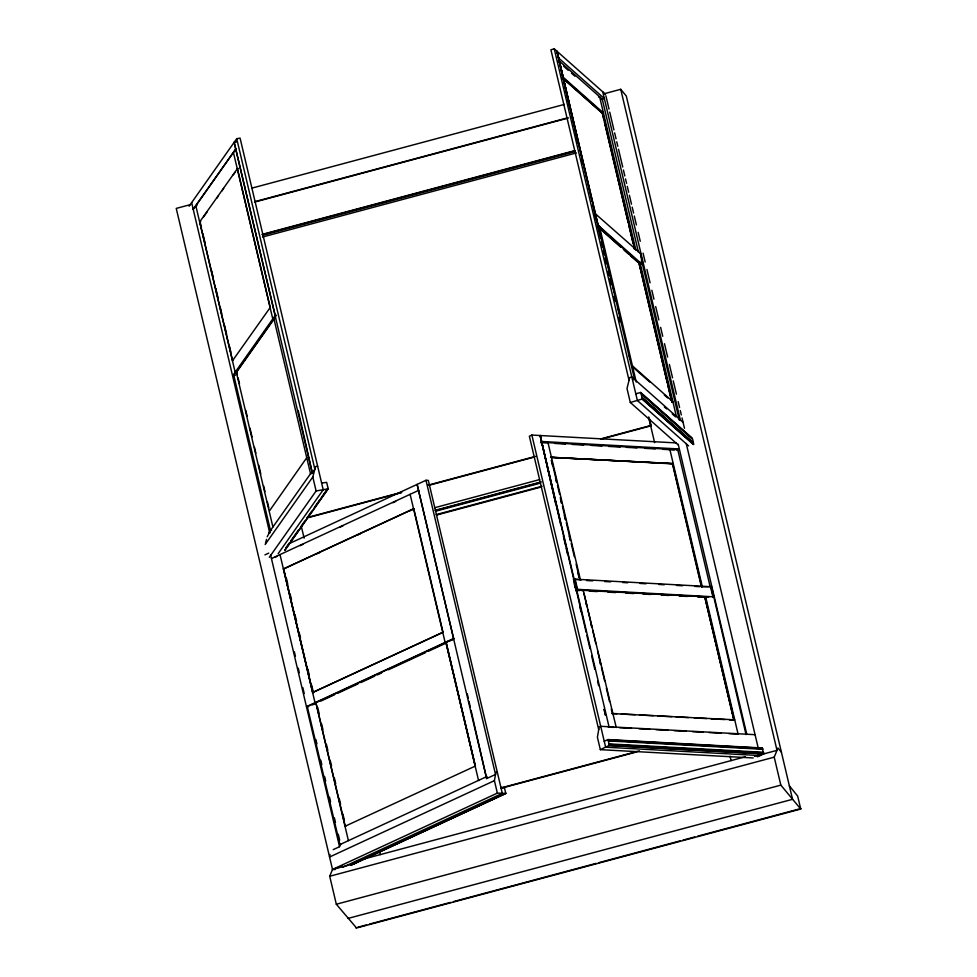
<?xml version="1.0" encoding="UTF-8"?>
<svg xmlns="http://www.w3.org/2000/svg" width="977" height="977" viewBox="0 0 977 977"><rect width="100%" height="100%" fill="white"/><g stroke="black" fill="none" stroke-linecap="round" stroke-linejoin="round"><path stroke-width="1.47" d="M500.896 787.389L504.425 787.694L505.781 793.458L351.854 864.828M755.062 734.68L600.708 726.302L599.145 727.022L597.411 737.244L600.342 749.652L609.355 745.353L607.999 739.613L604.238 741.225M757.358 756.809L763.635 753.902L762.219 747.93M356.263 927.661L336.32 904.238L329.713 876.259L332.51 869.457L176.239 208.406L190.32 204.633M356.055 928.126L800.737 809.041L797.672 796.096L789.367 785.862M683.082 422.382L631.826 376.951L629.738 377.537L627.002 388.504L630.312 402.487L642.341 398.97L640.814 392.498L635.795 393.768M284.869 550.234L328.187 488.842L326.648 482.369L321.616 483.065M330.006 854.521L329.567 857.012L494.411 780.66L495.901 772.343L497.366 772.428M333.206 849.624L339.556 846.693L339.935 844.58L307.328 706.664L454.415 638.531M265.5 543.224L266.526 539.353M267.209 536.764L270.47 530.499L233.833 375.522L276.357 315.266L275.233 315.449L232.709 375.705L235.335 375.278M265.158 544.519L312.811 476.984L315.559 466.591L317.647 466.249M711.39 586.737L575.123 579.19C572.107 577.407 575.258 590.853 577.529 589.339L713.808 596.825L711.403 586.676L746.025 734.57L746.758 734.228L678.197 444.193M640.717 255.131L643.086 265.133L597.35 224.6M357.399 860.737L356.446 863.045L332.51 869.457L334.989 869.591M800.737 809.041L780.831 785.129L774.211 757.151L777.961 748.04L781.417 752.217M269.163 533.002L270.47 530.499L271.594 530.316M189.074 206.245L236.727 138.697L240.086 138.148L323.216 489.795L278.164 553.641M203.558 216.955L207.051 211.997M216.674 198.355L218.421 195.876M221.926 190.918L223.672 188.439M233.295 174.798L235.042 172.318M232.465 360.806L270.226 307.474L237.411 168.642L199.638 221.974L200.761 221.791M196.951 205.646L195.827 205.829L235.164 372.237L236.69 371.981L274.305 318.673M306.863 457.541L269.518 510.812M268.76 532.917L312.164 471.39M236.397 141.97L234.162 142.337L312.286 472.868L314.863 469.229L236.727 138.697M269.322 557.281L316.108 490.967L328.187 488.842M285.711 548.06L289.18 543.151M290.914 540.696L298.718 529.644M300.44 527.189L304.775 521.046M307.376 517.358L311.712 511.227M314.313 507.539L319.503 500.175M321.238 497.72L327.307 489.123M284.747 550.381L328.223 488.451M264.938 554.875L268.748 553.104M289.265 543.603L425.984 480.281L428.329 480.415L502.312 793.385L342.964 867.185M676.389 442.923L531.867 435.07L529.351 436.243L598.706 729.624M425.984 480.281L495.522 774.456L486.644 778.571L417.106 484.397L418.62 490.393L271.533 558.514M274.745 557.44L277.163 556.316M300.171 545.654L302.943 544.372M340.314 527.067L343.086 525.785M392.913 502.703L395.685 501.421M443.021 632.266L312.616 692.51L443.021 632.266L413.808 508.712L283.513 568.968L312.713 692.522L313.397 692.559M317.403 553.617L320.175 552.335M357.545 535.03L360.318 533.747M410.157 510.666L412.917 509.383M550.527 457.37L673.214 463.599L552.164 457.407M668.989 449.652L669.819 449.261L702.341 586.823L708.472 586.713M676.914 450.079L679.32 448.968L541.588 441.494M452.766 639.703L445.133 642.426L410.12 494.325M312.652 704.869L315.412 703.587M320.92 701.046L334.684 694.671M337.431 693.389L358.083 683.827M360.843 682.557L374.606 676.169M377.366 674.899L381.494 672.982M388.37 669.795L425.545 652.587M428.292 651.305L444.816 643.66M582.06 590.743L582.903 590.352L576.271 589.998M583.208 590.218L616.255 727.523M729.416 719.89L734.179 720.049L705.052 596.825L697.81 597.02M712.673 597.399L713.784 596.886M446.208 642.487L475.408 766.041L345.003 826.286L345.797 826.334M612.029 713.576L734.704 719.805L733.874 720.196L704.747 596.971M350.56 865.353L505.781 793.458L497.354 793.116L332.51 869.457L342.182 866.062M351.879 863.912L356.007 862.007M371.113 855.009L379.357 851.187M402.707 840.367L406.823 838.461M413.698 835.286L416.446 834.004M441.177 822.561L443.912 821.291M464.527 811.74L470.022 809.2M491.993 799.015L497.488 796.475M353.308 863.753L505.793 793.141M605.52 94.281L554.264 48.85L550.906 49.79L629.041 380.322M558.05 61.27L559.174 60.953L602.259 99.141L638.469 252.298M561.873 77.415L562.984 77.098L603.444 112.953L602.333 113.271L562.996 78.404M598.51 97.126L599.634 96.808L635.917 250.307M601.148 99.459L604.348 98.555L558.612 58.022M623.375 249.233L639.373 263.106L672.188 401.926M633.609 379.674L634.586 379.406L557.024 51.292L569.432 106.298M671.785 402.048L672.897 401.73L632.437 365.874L631.728 366.07L649.717 382.007M251.785 188.158L564.364 104.405M603.847 93.829L620.737 89.298L626.294 96.015L792.542 799.308L348.044 918.417M254.96 201.616L567.539 117.863M254.46 202.117L568.467 117.973M262.092 234.407L574.623 150.653M262.337 234.7L574.879 150.959M262.776 235.225L575.306 151.484M262.471 237.032L576.479 152.9M307.083 517.59L401.437 492.31M427.975 485.19L535.591 456.357M600.452 438.978L650.584 425.545L651.256 426.363L649.497 418.938M308.805 517.492L401.681 492.603M429.697 485.093L534.358 457.053M600.708 439.271L650.829 425.85L648.716 416.935M434.85 507.674L539.524 479.622M435.229 510.299L541.368 481.869M435.473 510.605L540.147 482.553M435.913 511.13L540.574 483.078M436.255 514.586L542.15 486.216M436.499 515.074L541.185 487.022M500.859 787.963L639.434 750.824M502.581 787.865L636.735 751.911M361.685 859.589L745.427 756.76M754.476 756.393L777.008 750.348L620.737 89.298M329.713 876.259L774.211 757.151M336.32 904.238L780.831 785.129M357.729 927.271L366.558 924.901M369.501 924.108L450.458 902.418M453.401 901.637L596.178 863.375M599.121 862.593L680.065 840.892M683.008 840.11L694.781 836.947M697.737 836.165L800.761 808.553M237.252 168.667L238.376 168.484M275.013 318.563L272.778 318.929L233.442 152.522M311.651 473.527L310.527 473.711L273.902 318.746M594.651 213.157L640.533 253.519M541.356 442.288L677.757 449.689L710.279 587.25M540.513 442.679L547.987 442.654L580.497 580.204M554.765 443.448L565.427 444.034M572.375 444.462L583.696 445.023M591.317 445.439L601.979 446.013M608.695 446.44L620.248 447.002M626.342 447.344L637.004 447.918M644.625 448.333L655.286 448.907M662.894 449.322L674.277 449.933M550.845 457.224L672.677 463.843L701.816 587.067M418.522 490.381L453.633 638.494L306.546 706.615L308.378 706.713M413.808 508.712L283.403 568.956L284.185 569.005M573.377 579.385L581.339 579.813M586.53 580.533L592.685 580.863M604.641 581.523L610.674 581.84M622.752 582.5L627.71 582.768M639.898 583.428L645.992 583.757M658.962 584.466L664.262 584.747M676.45 585.418L682.544 585.748M694.72 586.408L699.715 586.676M575.783 589.534L583.733 589.974M583.013 590.303L705.052 596.825M588.984 590.682L601.173 591.354M608.793 591.757L619.455 592.343M625.549 592.673L637.725 593.332M643.819 593.662L654.48 594.236M662.101 594.651L672.762 595.237M678.844 595.567L691.032 596.226M698.653 596.642L708.704 597.179M576.76 590.462L579.41 590.596M589.681 591.158L597.289 591.573M607.95 592.147L615.571 592.563M626.233 593.137L633.841 593.552M642.988 594.053L650.597 594.468M661.258 595.042L668.879 595.457M679.54 596.031L687.149 596.446M612.139 713.528L616.902 713.686M621.274 714.028L635.184 714.676M639.556 715.017L653.454 715.665M657.826 716.007L671.736 716.666M676.108 716.996L688.48 717.57M694.378 717.997L706.762 718.559M711.134 718.901L725.044 719.548M316.084 702.756L315.021 702.695L280.008 554.594M613.605 727.376L608.292 727.096L609.025 726.754L540.171 435.522L555.705 503.961M619.296 727.694L631.484 728.353M639.092 728.769L649.754 729.343M655.848 729.672L668.036 730.332M674.13 730.662L686.306 731.321M692.4 731.651L703.061 732.237M709.155 732.567L721.344 733.226M728.952 733.642L738.099 734.13L705.626 596.764M607.865 739.552L762.353 747.991M608.158 739.894L762.524 748.272M608.341 740.358L762.695 748.724M608.488 740.92L762.854 749.286M609.196 743.9L763.562 752.278M609.318 744.486L763.672 752.852M609.367 744.999L763.733 753.365M609.355 745.353L763.709 753.731M609.269 745.524L763.635 753.902M760.008 755.575L605.642 747.197L531.867 435.07M600.342 749.652L753.194 757.957M479.304 780.44L478.522 780.391L445.915 642.475M340.717 844.629L339.935 844.58L487.022 776.459L486.644 778.571L471.036 710.255M691.899 437.83L640.631 392.412M563.668 66.253L568.162 70.234M571.533 73.214L574.903 76.206M563.399 78.294L602.736 113.149L634.855 249.025M563.143 78.368L602.479 113.222L634.598 249.098M595.152 214.048L596.923 215.612M597.863 225.479L639.373 263.106M599.78 228.313L621.128 247.242M599.634 228.349L620.981 247.279M624.352 250.271L628.846 254.252M631.093 256.243L637.847 262.215M664.323 394.952L667.694 397.944M664.348 406.92L666.595 408.911M672.225 413.894L675.596 416.874M641.23 393.352L692.485 438.783M641.401 393.987L692.669 439.418L693.194 441.653M642.207 397.346L693.462 442.776M642.329 398.005L693.585 443.424M642.377 398.567L693.633 443.998M642.341 398.97L693.597 444.401M642.231 399.141L693.487 444.559M688.638 445.927L637.383 400.497L554.264 48.85M630.312 402.487L678.148 444.889M574.903 585.113L575.673 587.971L575.026 585.064M234.162 142.337L275.233 315.449M605.874 95.758L609.025 109.119M609.733 112.099L613.935 129.904M614.643 132.872L616.047 138.819M616.743 141.787L617.806 146.245M618.502 149.212L622.715 167.03M623.411 169.998L624.816 175.933M625.524 178.901L626.575 183.358M627.271 186.326L628.675 192.261M629.383 195.229L631.484 204.144M632.192 207.112L633.597 213.047M634.293 216.015L636.406 224.93M638.152 232.343L640.265 241.258M643.074 253.128L645.174 262.044M646.933 269.469L650.084 282.829M651.842 290.254L653.943 299.157M655.701 306.583L658.864 319.943M660.623 327.368L662.724 336.271M664.482 343.696L667.633 357.057M669.392 364.482L672.555 377.843M673.251 380.81L676.414 394.171M678.16 401.596L679.565 407.531M680.273 410.499L681.323 414.956M682.019 417.924L684.474 428.268M686.22 443.448L758.274 748.248M602.76 91.826L680.322 419.939L679.345 420.208L641.401 259.687M640.362 253.238L643.196 265.06M639.813 261.775L676.365 416.41M639.117 263.179L671.932 401.999M638.97 263.216L667.242 382.837M667.938 385.793L671.431 400.57M602.333 113.271L603.725 119.182M604.421 122.125L628.162 222.561M628.858 225.516L633.047 243.236M633.743 246.192L634.452 249.147M711.244 586.615L713.637 596.776M710.914 586.566L713.32 596.727M710.487 586.542L712.88 596.691M704.857 596.923L733.983 720.134M672.481 463.928L701.498 587.201M730.063 756.198L731.101 760.594M648.826 418.119L654.639 442.703M599.353 225.919L636.259 382.019M599.267 228.716L600.66 234.627M603.456 246.448L604.494 250.869M608.341 267.124L609.392 271.545M613.226 287.8L614.277 292.221M618.111 308.476L619.162 312.896M628.59 352.782L629.982 358.681M559.174 60.953L597.936 224.722M595.03 213.194L597.729 224.625M595.323 216.027L596.849 221.73M583.904 593.186L587.067 606.546M587.763 609.514L591.977 627.332M592.685 630.299L595.836 643.66M597.594 651.085L600.757 664.445M601.453 667.413L604.616 680.774M606.363 688.199L609.526 701.559M611.284 708.984L612.335 713.442M585.821 602.186L586.872 606.632M590.731 622.972L591.781 627.417M599.499 660.086L600.562 664.531M551.541 460.204L556.805 482.467M557.513 485.435L559.613 494.35M560.309 497.317L561.714 503.253M562.422 506.22L565.585 519.581M566.281 522.548L570.495 540.366M571.191 543.334L574.354 556.695M576.112 564.12L579.263 577.48M551.346 460.289L552.75 466.224M555.559 478.107L556.609 482.553M560.468 498.893L561.519 503.338M564.327 515.221L565.39 519.679M569.249 536.007L570.299 540.452M578.018 573.12L579.068 577.578M575.123 579.19L577.529 589.339M574.647 579.178L577.053 589.326M575.123 586.774L576.174 591.207M579.972 607.291L581.022 611.724M604.104 709.363L605.496 715.274M494.411 780.66L497.354 793.116M446.025 642.475L475.225 766.029M312.811 476.984L316.108 490.967M379.552 851.675L380.236 854.619M301.404 526.713L304.116 538.144M317.647 707.299L319.076 713.332M321.531 723.701L322.935 729.624M326.428 744.437L327.832 750.36M330.153 760.204L331.545 766.078M334.329 777.839L335.722 783.713M339.19 798.417L340.582 804.291M342.89 814.049L344.405 820.46M345.296 826.31L315.901 702.744L348.398 840.66M286.395 578.335L287.788 584.258M290.096 594.004L291.488 599.89M294.969 614.606L296.544 621.274M299.133 632.253L300.525 638.14M307.828 669.025L309.22 674.912M311.602 684.962L312.994 690.886M283.684 568.98L312.896 692.534M236.69 371.981L237.399 374.936M238.095 377.891L239.487 383.802M245.777 410.389L247.169 416.287M249.965 428.109L252.054 436.963M254.496 447.307L255.901 453.218M258.685 465.028L260.786 473.894M263.582 485.703L264.975 491.614M267.417 501.946L268.809 507.857M236.287 372.054L272.913 527.03M200.053 221.913L201.445 227.812M202.85 233.723L205.292 244.067M211.569 270.641L212.974 276.552M215.758 288.374L217.859 297.228M220.301 307.572L221.694 313.47M224.49 325.292L226.591 334.146M229.375 345.968L230.78 351.879M199.796 221.95L232.611 360.782M191.639 202.605L269.774 533.124M315.864 739.479L316.914 743.912M320.761 760.204L321.812 764.649M324.608 776.495L325.659 780.941M329.518 797.232L330.568 801.677M334.415 817.969L335.465 822.414M338.262 834.26L339.666 840.183M294.37 651.867L295.42 656.3M298.229 668.158L299.316 672.75M302.821 687.588L304.226 693.511M270.58 554.912L339.556 846.693M592.025 201.372L557.024 51.292L574.439 127.144M592.721 204.34L595.836 217.712M597.57 225.137L600.684 238.51M601.38 241.49L602.772 247.425M603.456 250.405L604.507 254.863M605.19 257.83L606.583 263.778M608.317 271.203L609.355 275.661M610.051 278.64L611.431 284.576M614.203 296.471L615.241 300.928M619.052 317.269L620.102 321.726M574.403 582.048L540.171 435.522L560.664 524.441M575.099 585.003L586.163 632.375M586.859 635.331L589.974 648.655M591.696 656.056L594.81 669.367M597.57 681.213L598.608 685.646M604.14 709.326L605.532 715.249M575.123 130.124L578.189 143.509M581.95 159.874L582.976 164.331M563.399 536.3L565.451 545.19M566.135 548.158L567.503 554.081M467.299 693.914L468.313 698.372M468.997 701.339L470.352 707.287M298.205 410.511L312.286 472.868M235.75 149.066L193.226 209.334L235.75 149.066"/></g></svg>
